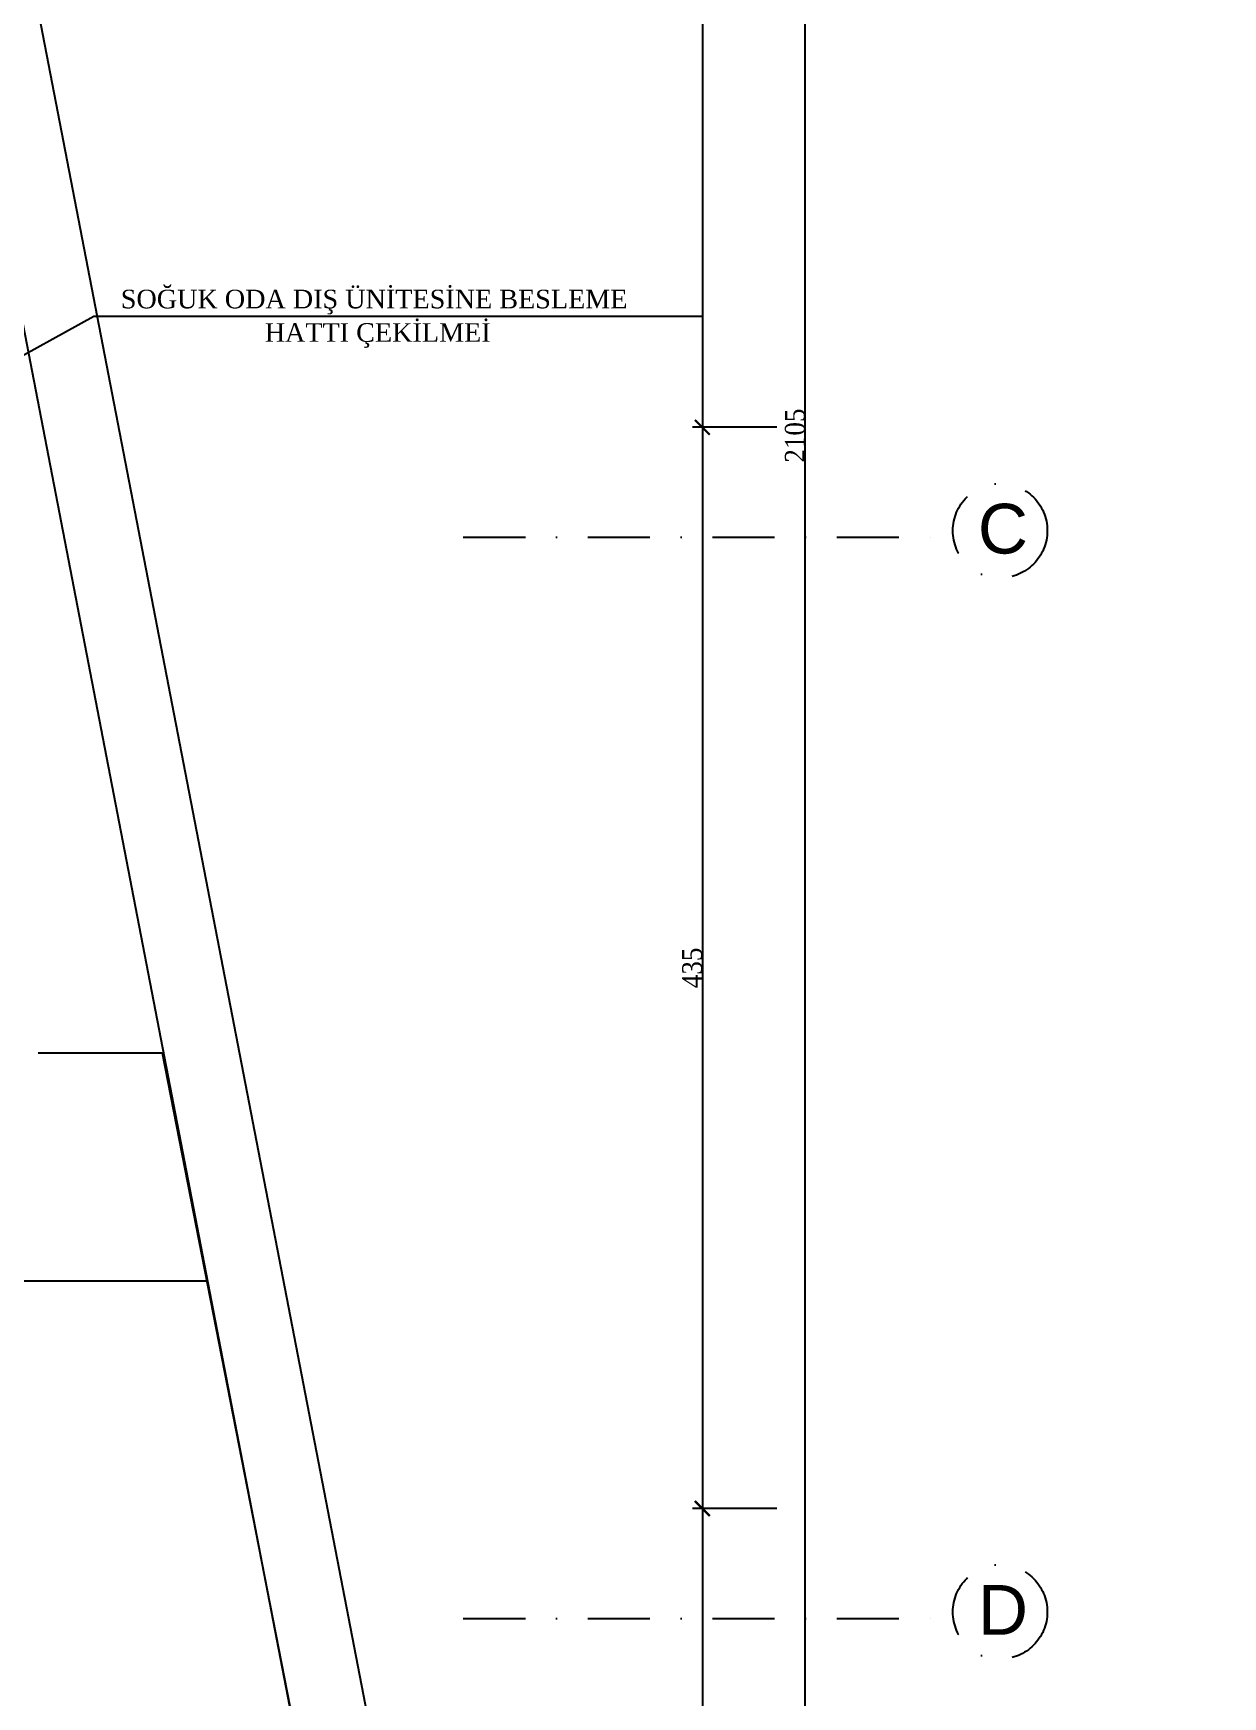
# Model space of a CAD drawing. Header units: millimetres. Extents: x -29311 to -3405, y 28913 to 42880.
# Drawn here: x -5718 to -5240, y 39760 to 40430 of the extents above; entities that cross this region are included whole.
import ezdxf
from ezdxf.enums import TextEntityAlignment as Align

# ---------------------------------------------------------------- set-up
doc = ezdxf.new("R2010")
doc.units = ezdxf.units.MM
doc.linetypes.add('DASHDOT', pattern=[1, 0.5, -0.25, 0, -0.25])
doc.linetypes.add('DASHDOT2', pattern=[0.5, 0.25, -0.125, 0, -0.125])
for name, color, linetype in [('A-AKS', 57, 'DASHDOT'), ('A-AKS.', 57, 'DASHDOT2'), ('A-BA', 1, 'Continuous'), ('A-MERDIVEN', 125, 'Continuous'), ('A-YAZI', 136, 'Continuous')]:
    doc.layers.add(name, color=color, linetype=linetype)
doc.layers.add('olcu-plan', color=7, linetype='Continuous', lineweight=20)
doc.layers.add('TES_ELK', color=230, linetype='Continuous', lineweight=25)
doc.styles.add('text1', font='arial.ttf')
doc.styles.add('YAZ-50', font='times.ttf', dxfattribs={"width": 0.9})
doc.dimstyles.new('1-50-plan', dxfattribs={"dimtxt": 8, "dimasz": 6, "dimexe": 4, "dimexo": 4, "dimgap": 0.00625, "dimtad": 1, "dimdec": 0, "dimrnd": 0.0005, "dimzin": 9, "dimdsep": 46, "dimtxsty": 'YAZ-50', "dimblk": 'ARCHTICK', "dimcen": 0.025, "dimdle": 4, "dimadec": 0, "dimazin": 0, "dimtfac": 1, "dimtdec": 0, "dimtmove": 0, "dimatfit": 3, "dimfxl": 30, "dimfxlon": 1, "dimarcsym": 0})

# ---------------------------------------------------------------- blocks, each defined once
blk = doc.blocks.new('_ArchTick')
at = {"color": 0, "linetype": 'ByBlock', "const_width": 0.15}
blk.add_lwpolyline([(-0.5, -0.5), (0.5, 0.5)], dxfattribs=at)
blk = doc.blocks.new('*D472')
at = {"layer": 'DEFPOINTS', "color": 0, "transparency": 16777216}
for p in [(-5290.7, 41086.55), (-5448.91, 40271.17), (-5239.52, 40271.17)]:
    blk.add_point(p, dxfattribs=at)
at = {"layer": 'olcu-plan', "color": 0, "lineweight": -2, "transparency": 16777216}
for p, q in [((-5418.91, 41086.55), (-5452.91, 41086.55)), ((-5448.91, 41090.55), (-5448.91, 40267.17)), ((-5418.91, 40271.17), (-5452.91, 40271.17))]:
    blk.add_line(p, q, dxfattribs=at)
at = {"layer": 'olcu-plan', "color": 0, "lineweight": -2, "transparency": 16777216, "xscale": 6, "yscale": 6, "zscale": 6}
for p, rotation in [((-5448.91, 41086.55), 90), ((-5448.91, 40271.17), 270)]:
    blk.add_blockref('_ArchTick', p, dxfattribs=dict(at, rotation=rotation))
at = {"layer": 'olcu-plan', "color": 0, "transparency": 16777216, "insert": (-5452.99, 40678.86), "char_height": 8, "attachment_point": 5, "rotation": 90, "style": 'YAZ-50'}
blk.add_mtext('815', dxfattribs=at)
blk = doc.blocks.new('*D473')
at = {"layer": 'DEFPOINTS', "color": 0, "transparency": 16777216}
for p in [(-5239.52, 40271.17), (-5448.91, 39836.17), (-5243.04, 39836.17)]:
    blk.add_point(p, dxfattribs=at)
at = {"layer": 'olcu-plan', "color": 0, "lineweight": -2, "transparency": 16777216}
for p, q in [((-5418.91, 40271.17), (-5452.91, 40271.17)), ((-5448.91, 40275.17), (-5448.91, 39832.17)), ((-5418.91, 39836.17), (-5452.91, 39836.17))]:
    blk.add_line(p, q, dxfattribs=at)
at = {"layer": 'olcu-plan', "color": 0, "lineweight": -2, "transparency": 16777216, "xscale": 6, "yscale": 6, "zscale": 6}
for p, rotation in [((-5448.91, 40271.17), 90), ((-5448.91, 39836.17), 270)]:
    blk.add_blockref('_ArchTick', p, dxfattribs=dict(at, rotation=rotation))
at = {"layer": 'olcu-plan', "color": 0, "transparency": 16777216, "insert": (-5452.99, 40053.67), "char_height": 8, "attachment_point": 5, "rotation": 90, "style": 'YAZ-50'}
blk.add_mtext('435', dxfattribs=at)
blk = doc.blocks.new('*D474')
at = {"layer": 'DEFPOINTS', "color": 0, "transparency": 16777216}
for p in [(-5243.04, 39836.17), (-5448.91, 39265.35), (-5338.84, 39265.35)]:
    blk.add_point(p, dxfattribs=at)
at = {"layer": 'olcu-plan', "color": 0, "lineweight": -2, "transparency": 16777216}
for p, q in [((-5418.91, 39836.17), (-5452.91, 39836.17)), ((-5448.91, 39840.17), (-5448.91, 39261.35)), ((-5418.91, 39265.35), (-5452.91, 39265.35))]:
    blk.add_line(p, q, dxfattribs=at)
at = {"layer": 'olcu-plan', "color": 0, "lineweight": -2, "transparency": 16777216, "xscale": 6, "yscale": 6, "zscale": 6}
for p, rotation in [((-5448.91, 39836.17), 90), ((-5448.91, 39265.35), 270)]:
    blk.add_blockref('_ArchTick', p, dxfattribs=dict(at, rotation=rotation))
at = {"layer": 'olcu-plan', "color": 0, "transparency": 16777216, "insert": (-5453, 39550.76), "char_height": 8, "attachment_point": 5, "rotation": 90, "style": 'YAZ-50'}
blk.add_mtext('571', dxfattribs=at)
blk = doc.blocks.new('*D477')
at = {"layer": 'DEFPOINTS', "color": 0, "transparency": 16777216}
for p in [(-5448.91, 41320.3), (-5407.56, 41320.3), (-5448.91, 39215.35)]:
    blk.add_point(p, dxfattribs=at)
at = {"layer": 'olcu-plan', "color": 0, "lineweight": -2, "transparency": 16777216}
for p, q in [((-5437.56, 41320.3), (-5403.56, 41320.3)), ((-5407.56, 39211.35), (-5407.56, 41324.3)), ((-5437.56, 39215.35), (-5403.56, 39215.35))]:
    blk.add_line(p, q, dxfattribs=at)
at = {"layer": 'olcu-plan', "color": 0, "lineweight": -2, "transparency": 16777216, "xscale": 6, "yscale": 6, "zscale": 6}
for p, rotation in [((-5407.56, 41320.3), 90), ((-5407.56, 39215.35), 270)]:
    blk.add_blockref('_ArchTick', p, dxfattribs=dict(at, rotation=rotation))
at = {"layer": 'olcu-plan', "color": 0, "transparency": 16777216, "insert": (-5411.64, 40267.83), "char_height": 8, "attachment_point": 5, "rotation": 90, "style": 'YAZ-50'}
blk.add_mtext('2105', dxfattribs=at)
blk = doc.blocks.new('AKS')
at = {"layer": 'A-AKS.', "ltscale": 100}
for p, q in [((5206.59, 1055.82), (5403.78, 1055.82)), ((5206.59, 620.82), (5403.78, 620.82))]:
    blk.add_line(p, q, dxfattribs=at)
for centre in [(5422.59, 1058.49), (5422.59, 623.49)]:
    blk.add_circle(centre, 19, dxfattribs=at)
at = {"layer": 'A-AKS.', "ltscale": 100, "char_height": 20, "width": 18.8945, "attachment_point": 1, "style": 'text1'}
for s, insert in [('C', (5413.64, 1069.31)), ('D', (5413.64, 634.31))]:
    blk.add_mtext(s, dxfattribs=dict(at, insert=insert))

msp = doc.modelspace()

# ---------------------------------------------------------------- linework, layer by layer
at = {"layer": 'A-BA'}
for p, q in [((-5495.1, 39294.77), (-5888.56, 41331.65)), ((-5495.1, 39294.77), (-5888.56, 41331.65)), ((-5531.42, 39324.64), (-5913.13, 41300.68)), ((-5531.42, 39324.64), (-5913.13, 41300.68))]:
    msp.add_line(p, q, dxfattribs=at)
at = {"layer": 'A-MERDIVEN'}
for points in [[(-5716.17, 40019.51), (-5666.28, 40019.51), (-5608.11, 39721.62)], [(-6032.62, 39927.77), (-5648.15, 39927.77)]]:
    msp.add_lwpolyline(points, dxfattribs=at)
at = {"layer": 'TES_ELK'}
for p, q in [((-5942.17, 40179.21), (-5693.75, 40315.84)), ((-5693.75, 40315.84), (-5448.91, 40315.84))]:
    msp.add_line(p, q, dxfattribs=at)

# ---------------------------------------------------------------- block references
at = {"layer": 'A-AKS'}
msp.add_blockref('AKS', (-10751.69, 39171.08), dxfattribs=at)

# ---------------------------------------------------------------- texts
at = {"layer": 'A-YAZI', "style": 'YAZ-50'}
for s, p in [('SOĞUK ODA DIŞ ÜNİTESİNE BESLEME ', (-5579.57, 40319.02)), ('HATTI ÇEKİLMEİ', (-5579.57, 40305.56))]:
    msp.add_text(s, height=7.5, dxfattribs=at).set_placement(p, align=Align.CENTER)

# ---------------------------------------------------------------- dimensions: what is measured, and where the dimension line sits
at = {"layer": 'olcu-plan'}
for base, p1, p2, picture, middle in [((-5407.56, 41320.3), (-5448.91, 39215.35), (-5448.91, 41320.3), '*D477', (-5411.64, 40267.83)), ((-5448.91, 40271.17), (-5290.7, 41086.55), (-5239.52, 40271.17), '*D472', (-5452.99, 40678.86)), ((-5448.91, 39836.17), (-5239.52, 40271.17), (-5243.04, 39836.17), '*D473', (-5452.99, 40053.67)), ((-5448.91, 39265.35), (-5243.04, 39836.17), (-5338.84, 39265.35), '*D474', (-5453, 39550.76))]:
    dim = msp.add_linear_dim(base=base, p1=p1, p2=p2, angle=90, dimstyle='1-50-plan', dxfattribs=at)
    dim.commit()
    dim.dimension.update_dxf_attribs({"geometry": picture, "text_midpoint": middle})

doc.saveas('drawing.dxf')
